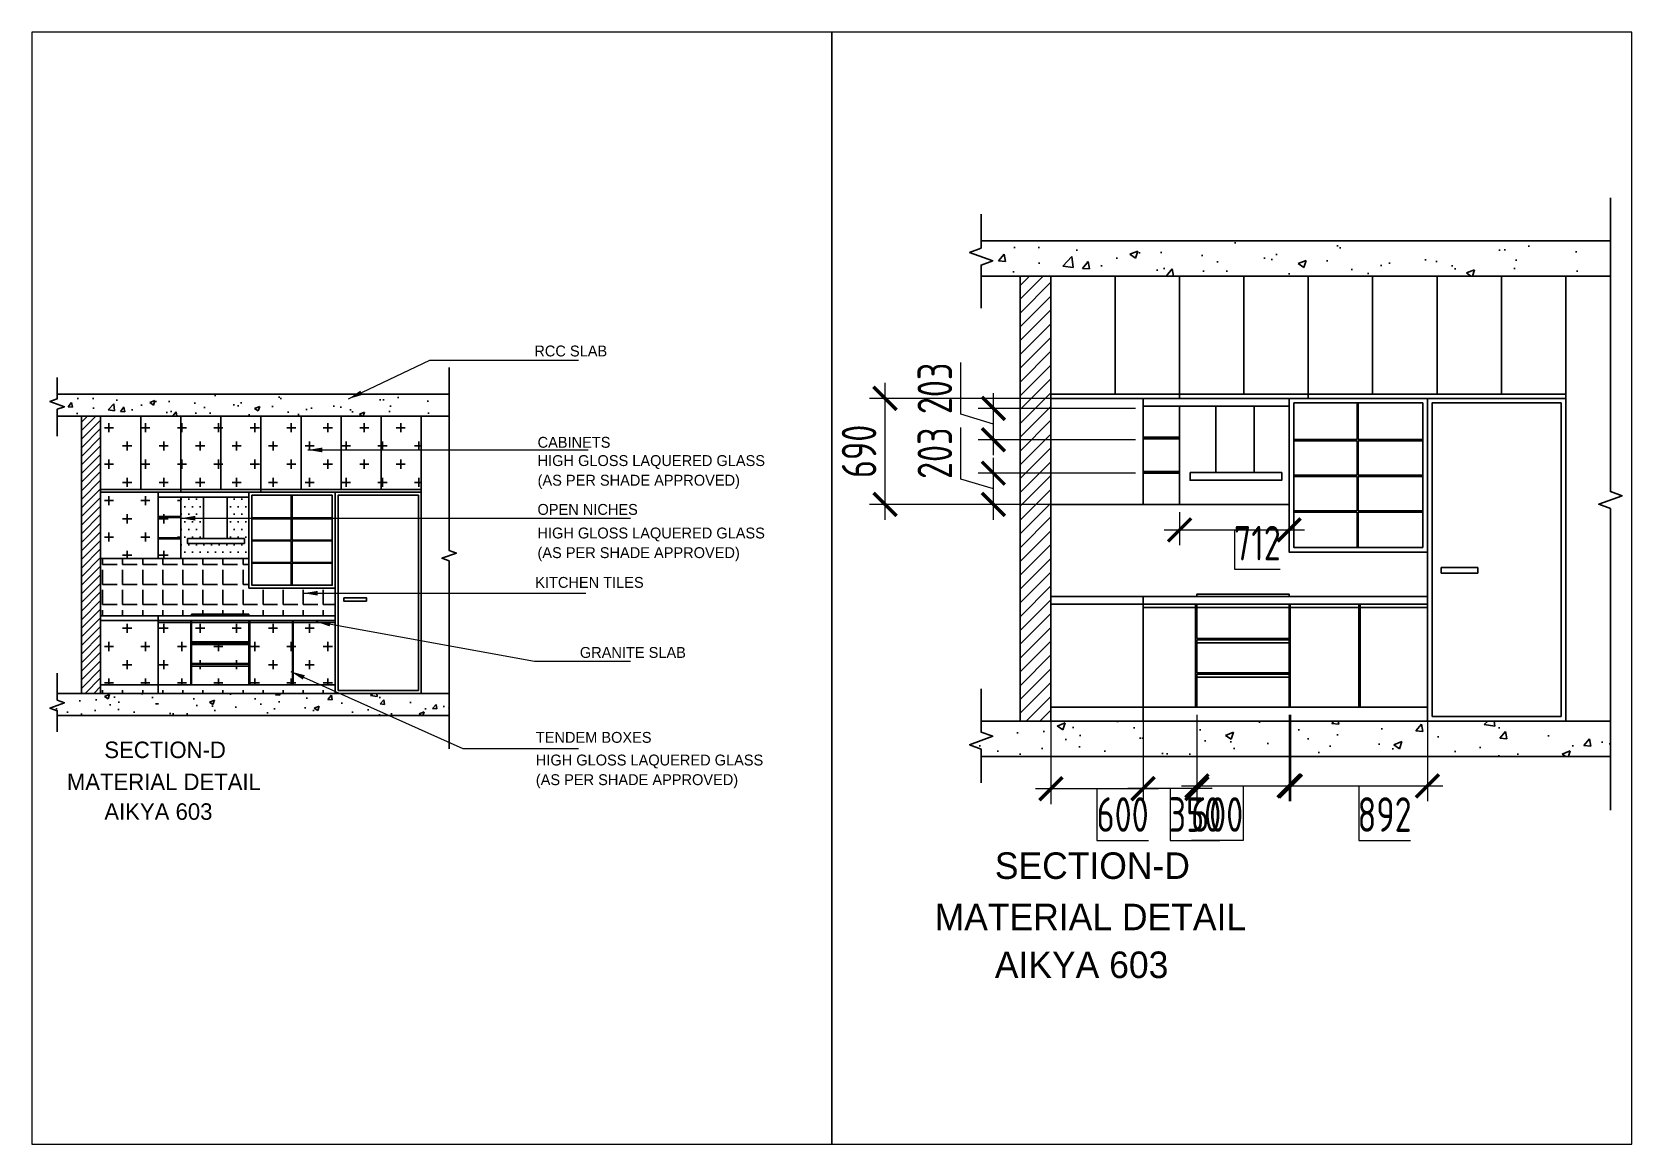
# Paper-space layout 'Layout9' of a CAD drawing. Header units: millimetres. Extents: x 29 to 257, y 20 to 178.
# The model-space entities are those that its viewports show. They can reach past a viewport. Long polylines and large blocks are cut down to what shows.
import ezdxf

# ---------------------------------------------------------------- set-up
doc = ezdxf.new("R2010")
doc.units = ezdxf.units.MM
doc.header["$LTSCALE"] = 10
doc.header["$PDMODE"] = 35
doc.header["$PDSIZE"] = 500
for name, color, linetype in [('07--DIM-1', 1, 'Continuous'), ('A--SPACEREF', 3, 'Continuous'), ('A--TEXT-3', 3, 'Continuous'), ('DIMM-1', 1, 'Continuous')]:
    doc.layers.add(name, color=color, linetype=linetype)
doc.styles.add('ISO', font='isocp2.shx', dxfattribs={"width": 0.8})
doc.dimstyles.new('A-DIM-100', dxfattribs={"dimscale": 100, "dimtxt": 2.25, "dimasz": 1.5, "dimexe": 1, "dimexo": 0.5, "dimgap": 0, "dimtad": 0, "dimdec": 0, "dimzin": 12, "dimdsep": 46, "dimtxsty": 'ISO', "dimblk": 'ARCHTICK', "dimcen": 1, "dimdle": 1, "dimclrd": 8, "dimclre": 8, "dimclrt": 256, "dimadec": 0, "dimazin": 3, "dimtfac": 1, "dimtdec": 0, "dimtmove": 1, "dimatfit": 2, "dimfxl": 1, "dimtvp": 0.75, "dimtolj": 1, "dimtzin": 12, "dimlwd": 18, "dimlwe": 18, "dimarcsym": 0})
pattern_1 = [(0, (-32147.85, -24381.83), (0, 209.55), [152.4, -57.15]), (90, (-32147.85, -24381.83), (-209.55, 1e-14), [152.4, -57.15])]

# ---------------------------------------------------------------- blocks, each defined once
blk = doc.blocks.new('_ArchTick')
at = {"color": 0, "const_width": 0.15}
blk.add_lwpolyline([(-0.5, -0.5), (0.5, 0.5)], dxfattribs=at)
blk = doc.blocks.new('*D318')
at = {"layer": '07--DIM-1', "color": 8, "lineweight": 18}
for p, q in [((6203, -57664), (6203, -58244)), ((6803, -57664), (6803, -58244)), ((6903, -58144), (6103, -58144)), ((6503, -58144), (6503, -58481)), ((6503, -58481), (6838, -58481))]:
    blk.add_line(p, q, dxfattribs=at)
at = {"layer": 'Defpoints', "color": 0}
for p in [(6203, -57614), (6803, -57614), (6203, -58144)]:
    blk.add_point(p, dxfattribs=at)
at = {"layer": '07--DIM-1', "color": 8, "lineweight": 18, "xscale": 150, "yscale": 150, "zscale": 150, "rotation": 180}
blk.add_blockref('_ArchTick', (6203, -58144), dxfattribs=at)
at = {"layer": '07--DIM-1', "color": 8, "lineweight": 18, "xscale": 150, "yscale": 150, "zscale": 150}
blk.add_blockref('_ArchTick', (6803, -58144), dxfattribs=at)
at = {"layer": '07--DIM-1', "insert": (6670, -58312), "char_height": 225, "attachment_point": 5, "style": 'ISO'}
blk.add_mtext('\\A1;600', dxfattribs=at)
blk = doc.blocks.new('*D319')
at = {"layer": '07--DIM-1', "color": 8, "lineweight": 18}
for p, q in [((6803, -57664), (6803, -58243)), ((7153, -57664), (7153, -58243)), ((7253, -58143), (6703, -58143)), ((6978, -58143), (6978, -58481)), ((6978, -58481), (7302, -58481))]:
    blk.add_line(p, q, dxfattribs=at)
at = {"layer": 'Defpoints', "color": 0}
for p in [(6803, -57614), (7153, -57614), (6803, -58143)]:
    blk.add_point(p, dxfattribs=at)
at = {"layer": '07--DIM-1', "color": 8, "lineweight": 18, "xscale": 150, "yscale": 150, "zscale": 150, "rotation": 180}
blk.add_blockref('_ArchTick', (6803, -58143), dxfattribs=at)
at = {"layer": '07--DIM-1', "color": 8, "lineweight": 18, "xscale": 150, "yscale": 150, "zscale": 150}
blk.add_blockref('_ArchTick', (7153, -58143), dxfattribs=at)
at = {"layer": '07--DIM-1', "insert": (7140, -58312), "char_height": 225, "attachment_point": 5, "style": 'ISO'}
blk.add_mtext('\\A1;350', dxfattribs=at)
blk = doc.blocks.new('*D320')
at = {"layer": '07--DIM-1', "color": 8, "lineweight": 18}
for p, q in [((7153, -57664), (7153, -58226)), ((7753, -57664), (7753, -58226)), ((7053, -58126), (7853, -58126)), ((7453, -58126), (7453, -58481)), ((7453, -58481), (7118, -58481))]:
    blk.add_line(p, q, dxfattribs=at)
at = {"layer": 'Defpoints', "color": 0}
for p in [(7153, -57614), (7753, -57614), (7753, -58126)]:
    blk.add_point(p, dxfattribs=at)
at = {"layer": '07--DIM-1', "color": 8, "lineweight": 18, "xscale": 150, "yscale": 150, "zscale": 150, "rotation": 180}
blk.add_blockref('_ArchTick', (7153, -58126), dxfattribs=at)
at = {"layer": '07--DIM-1', "color": 8, "lineweight": 18, "xscale": 150, "yscale": 150, "zscale": 150}
blk.add_blockref('_ArchTick', (7753, -58126), dxfattribs=at)
at = {"layer": '07--DIM-1', "insert": (7285, -58312), "char_height": 225, "attachment_point": 5, "style": 'ISO'}
blk.add_mtext('\\A1;600', dxfattribs=at)
blk = doc.blocks.new('*D321')
at = {"layer": '07--DIM-1', "color": 8, "lineweight": 18}
for p, q in [((7761, -57664), (7761, -58226)), ((8653, -57664), (8653, -58226)), ((7661, -58126), (8753, -58126)), ((8207, -58126), (8207, -58481)), ((8207, -58481), (8542, -58481))]:
    blk.add_line(p, q, dxfattribs=at)
at = {"layer": 'Defpoints', "color": 0}
for p in [(7761, -57614), (8653, -57614), (8653, -58126)]:
    blk.add_point(p, dxfattribs=at)
at = {"layer": '07--DIM-1', "color": 8, "lineweight": 18, "xscale": 150, "yscale": 150, "zscale": 150, "rotation": 180}
blk.add_blockref('_ArchTick', (7761, -58126), dxfattribs=at)
at = {"layer": '07--DIM-1', "color": 8, "lineweight": 18, "xscale": 150, "yscale": 150, "zscale": 150}
blk.add_blockref('_ArchTick', (8653, -58126), dxfattribs=at)
at = {"layer": '07--DIM-1', "insert": (8374, -58312), "char_height": 225, "attachment_point": 5, "style": 'ISO'}
blk.add_mtext('\\A1;892', dxfattribs=at)
blk = doc.blocks.new('*D322')
at = {"layer": '07--DIM-1', "color": 8, "lineweight": 18}
for p, q in [((5617, -56129), (5617, -55793)), ((5829, -56394), (5829, -55991)), ((5829, -56192), (5617, -56129)), ((6753, -56091), (5729, -56091)), ((6753, -56294), (5729, -56294))]:
    blk.add_line(p, q, dxfattribs=at)
at = {"layer": 'Defpoints', "color": 0}
for p in [(5829, -56091), (6803, -56091), (6803, -56294)]:
    blk.add_point(p, dxfattribs=at)
at = {"layer": '07--DIM-1', "color": 8, "lineweight": 18, "xscale": 150, "yscale": 150, "zscale": 150}
for p, rotation in [((5829, -56091), 90), ((5829, -56294), 270)]:
    blk.add_blockref('_ArchTick', p, dxfattribs=dict(at, rotation=rotation))
at = {"layer": '07--DIM-1', "insert": (5448, -55961), "char_height": 225, "attachment_point": 5, "rotation": 90, "style": 'ISO'}
blk.add_mtext('\\A1;203', dxfattribs=at)
blk = doc.blocks.new('*D323')
at = {"layer": '07--DIM-1', "color": 8, "lineweight": 18}
for p, q in [((5617, -55707), (5617, -55371)), ((5829, -55973), (5829, -55570)), ((5829, -55771), (5617, -55707)), ((6753, -55670), (5729, -55670)), ((6753, -55873), (5729, -55873))]:
    blk.add_line(p, q, dxfattribs=at)
at = {"layer": 'Defpoints', "color": 0}
for p in [(5829, -55670), (6803, -55670), (6803, -55873)]:
    blk.add_point(p, dxfattribs=at)
at = {"layer": '07--DIM-1', "color": 8, "lineweight": 18, "xscale": 150, "yscale": 150, "zscale": 150}
for p, rotation in [((5829, -55670), 90), ((5829, -55873), 270)]:
    blk.add_blockref('_ArchTick', p, dxfattribs=dict(at, rotation=rotation))
at = {"layer": '07--DIM-1', "insert": (5448, -55539), "char_height": 225, "attachment_point": 5, "rotation": 90, "style": 'ISO'}
blk.add_mtext('\\A1;203', dxfattribs=at)
blk = doc.blocks.new('*D324')
at = {"layer": '07--DIM-1', "color": 8, "lineweight": 18}
for p, q in [((5124, -56394), (5124, -55504)), ((6753, -55604), (5024, -55604)), ((6753, -56294), (5024, -56294))]:
    blk.add_line(p, q, dxfattribs=at)
at = {"layer": 'Defpoints', "color": 0}
for p in [(5124, -55604), (6803, -55604), (6803, -56294)]:
    blk.add_point(p, dxfattribs=at)
at = {"layer": '07--DIM-1', "color": 8, "lineweight": 18, "xscale": 150, "yscale": 150, "zscale": 150}
for p, rotation in [((5124, -55604), 90), ((5124, -56294), 270)]:
    blk.add_blockref('_ArchTick', p, dxfattribs=dict(at, rotation=rotation))
at = {"layer": '07--DIM-1', "insert": (4955, -55949), "char_height": 225, "attachment_point": 5, "rotation": 90, "style": 'ISO'}
blk.add_mtext('\\A1;690', dxfattribs=at)
blk = doc.blocks.new('*D325')
at = {"layer": '07--DIM-1', "color": 8, "lineweight": 18}
for p, q in [((7040, -56344), (7040, -56560)), ((7753, -56344), (7753, -56560)), ((6940, -56460), (7853, -56460)), ((7397, -56460), (7397, -56715)), ((7397, -56715), (7695, -56715))]:
    blk.add_line(p, q, dxfattribs=at)
at = {"layer": 'Defpoints', "color": 0}
for p in [(7040, -56294), (7753, -56294), (7753, -56460)]:
    blk.add_point(p, dxfattribs=at)
at = {"layer": '07--DIM-1', "color": 8, "lineweight": 18, "xscale": 150, "yscale": 150, "zscale": 150, "rotation": 180}
blk.add_blockref('_ArchTick', (7040, -56460), dxfattribs=at)
at = {"layer": '07--DIM-1', "color": 8, "lineweight": 18, "xscale": 150, "yscale": 150, "zscale": 150}
blk.add_blockref('_ArchTick', (7753, -56460), dxfattribs=at)
at = {"layer": '07--DIM-1', "insert": (7546, -56546), "char_height": 225, "attachment_point": 5, "style": 'ISO'}
blk.add_mtext('\\A1;712', dxfattribs=at)

msp = doc.modelspace()

# ---------------------------------------------------------------- hatches: boundary and pattern name
h = msp.add_hatch()
h.set_pattern_fill('AR-CONC', color=256, scale=3, style=0)
h.set_pattern_definition([(50, (-32147.85, -24381.83), (546.554, -47.817), [57.15, -628.65]), (355, (-32147.85, -24381.83), (-105.7285, 573.17), [45.72, -502.92]), (100.451, (-32102.3, -24385.8), (440.8275, 525.35), [48.57, -534.27]), (46.1842, (-32147.85, -24229.4), (813.237, -126.127), [85.725, -942.975]), (96.6356, (-32080.1, -24239.94), (712.213, 742.277), [72.855, -801.405]), (351.184, (-32147.85, -24229.4), (712.214, 742.275), [68.58, -754.38]), (21, (-32071.65, -24267.53), (454.8446, -306.7966), [57.15, -628.65]), (326, (-32071.65, -24267.53), (185.406, 552.564), [45.72, -502.92]), (71.4514, (-32033.75, -24293.1), (640.2495, 245.7686), [48.57, -534.27]), (37.5, (-32147.85, -24381.83), (9.2658, 253.6651), [0, -496.824, 0, -510.54, 0, -504.825]), (7.5, (-32147.85, -24381.83), (200.459, 300.5417), [0, -291.084, 0, -485.394, 0, -192.405]), (327.5, (-32317.78, -24381.83), (406.7718, -17.1862), [0, -190.5, 0, -594.36, 0, -788.67]), (317.5, (-32393.98, -24381.83), (444.3875, 76.2795), [0, -247.65, 0, -394.716, 0, -560.07])])
h.paths.add_polyline_path([(-3666.8, -46831.6), (-3515.2, -46776.4), (-3591, -46748.8), (-3591, -46701.8), (-7685, -46701.8), (-7685, -46748.8), (-7760.8, -46776.4), (-7609.1, -46831.6), (-7685, -46859.2), (-7685, -46930.4), (-3591, -46930.4), (-3591, -46859.2)])
h.paths.add_polyline_path([(-3591, -50057.6), (-3591, -49952.8), (-3666.8, -49925.2), (-3591, -49897.6), (-3591, -49826.4), (-7685, -49826.4), (-7685, -49897.6), (-7609.1, -49925.2), (-7760.8, -49980.4), (-7685, -50008), (-7685, -50057.6)])
h = msp.add_hatch()
h.set_pattern_fill('ANSI31', color=256, scale=20, style=0)
h.set_pattern_definition([(45, (-32147.853, -24381.833), (-44.90128, 44.90128), [])])
h.paths.add_polyline_path([(-7431.8, -49826.4), (-7231.8, -49826.4), (-7231.8, -46930.4), (-7431.8, -46930.4)])
h = msp.add_hatch()
h.set_pattern_fill('CROSS', color=256, scale=30, style=0)
h.set_pattern_definition([(0, (-32147.85, -24381.83), (190.5, 190.5), [95.25, -285.75]), (90, (-32100.23, -24429.46), (-190.5, 190.5), [95.25, -285.75])])
h.paths.add_polyline_path([(-7231.8, -47698.4), (-6813, -47698.4), (-6813, -46930.4), (-7231.8, -46930.4)])
h.paths.add_polyline_path([(-6813, -47698.4), (-6394.3, -47698.4), (-6394.3, -46930.4), (-6813, -46930.4)])
h.paths.add_polyline_path([(-5975.5, -46930.4), (-6394.3, -46930.4), (-6394.3, -47698.4), (-5975.5, -47698.4)])
h.paths.add_polyline_path([(-5556.8, -46930.4), (-5975.5, -46930.4), (-5975.5, -47698.4), (-5556.8, -47698.4)])
h.paths.add_polyline_path([(-5556.8, -47698.4), (-5138, -47698.4), (-5138, -46930.4), (-5556.8, -46930.4)])
h.paths.add_polyline_path([(-5138, -47698.4), (-4719.3, -47698.4), (-4719.3, -46930.4), (-5138, -46930.4)])
h.paths.add_polyline_path([(-4300.5, -46930.4), (-4719.3, -46930.4), (-4719.3, -47698.4), (-4300.5, -47698.4)])
h.paths.add_polyline_path([(-4300.5, -47698.4), (-3881.8, -47698.4), (-3881.8, -46930.4), (-4300.5, -46930.4)])
h.paths.add_polyline_path([(-6631.8, -49066.4), (-7231.8, -49066.4), (-7231.8, -49736.4), (-6631.8, -49736.4)])
h.paths.add_polyline_path([(-6631.8, -49736.4), (-6289.8, -49736.4), (-6289.8, -49086.4), (-6631.8, -49086.4)])
h.paths.add_polyline_path([(-5681.8, -49736.4), (-5681.8, -49541.1), (-6281.8, -49541.1), (-6281.8, -49736.4)])
h.paths.add_polyline_path([(-5681.8, -49513.1), (-5681.8, -49317.7), (-6281.8, -49317.7), (-6281.8, -49513.1)])
h.paths.add_polyline_path([(-6281.8, -49086.4), (-6281.8, -49289.7), (-5681.8, -49289.7), (-5681.8, -49086.4)])
h.paths.add_polyline_path([(-5227.8, -49086.4), (-5673.8, -49086.4), (-5673.8, -49736.4), (-5227.8, -49736.4)])
h.paths.add_polyline_path([(-4781.8, -49086.4), (-5219.8, -49086.4), (-5219.8, -49736.4), (-4781.8, -49736.4)])
h.paths.add_polyline_path([(-6631.8, -47726.4), (-7231.8, -47726.4), (-7231.8, -48416.4), (-6631.8, -48416.4)])
h.paths.add_polyline_path([(-6631.8, -48213.1), (-6631.8, -48416.4), (-6393.9, -48416.4), (-6393.9, -48213.1)])
h.paths.add_polyline_path([(-6393.9, -48203.1), (-6393.9, -47989.7), (-6631.8, -47989.7), (-6631.8, -48203.1)])
h.paths.add_polyline_path([(-6393.9, -47776.4), (-6631.8, -47776.4), (-6631.8, -47979.7), (-6393.9, -47979.7)])
h = msp.add_hatch()
h.set_pattern_fill('DOTS', color=256, scale=50, style=0)
h.set_pattern_definition([(0, (-32147.85, -24381.83), (39.6875, 79.375), [0, -79.375])])
h.paths.add_polyline_path([(-6158.5, -47776.4), (-6393.9, -47776.4), (-6393.9, -48416.4), (-5681.8, -48416.4), (-5681.8, -47776.4), (-5909.4, -47776.4), (-5909.4, -48209.6), (-5729.6, -48209.6), (-5729.6, -48259.6), (-6325.4, -48259.6), (-6325.4, -48209.6), (-6158.5, -48209.6)])
h = msp.add_hatch()
h.set_pattern_fill('ANGLE', color=256, scale=30, style=0)
h.set_pattern_definition(pattern_1)
h.paths.add_polyline_path([(-6631.8, -48416.4), (-7231.8, -48416.4), (-7231.8, -49016.4), (-6281.8, -49016.4), (-6281.8, -49000.4), (-5681.8, -49000.4), (-5681.8, -49016.4), (-4781.8, -49016.4), (-4781.8, -48726.4), (-5681.8, -48726.4), (-5681.8, -48416.4)])
h = msp.add_hatch()
h.set_pattern_fill('ANGLE', color=256, scale=30, style=0)
h.set_pattern_definition(pattern_1)
h.paths.add_polyline_path([(-4781.8, -49826.4), (-4781.8, -49736.4), (-6631.8, -49736.4), (-6631.8, -49826.4)])
h.paths.add_polyline_path([(-7231.8, -49736.4), (-7231.8, -49826.4), (-6631.8, -49826.4), (-6631.8, -49736.4)])
h = msp.add_hatch()
h.set_pattern_fill('AR-CONC', color=256, scale=3, style=0)
h.set_pattern_definition([(50, (-18713.45, -32259.44), (546.554, -47.817), [57.15, -628.65]), (355, (-18713.45, -32259.44), (-105.7285, 573.17), [45.72, -502.92]), (100.451, (-18667.9, -32263.4), (440.8275, 525.35), [48.57, -534.27]), (46.1842, (-18713.45, -32107.04), (813.237, -126.127), [85.725, -942.975]), (96.6356, (-18645.7, -32117.55), (712.213, 742.277), [72.855, -801.405]), (351.184, (-18713.45, -32107), (712.214, 742.275), [68.58, -754.38]), (21, (-18637.25, -32145.14), (454.8446, -306.7966), [57.15, -628.65]), (326, (-18637.25, -32145.14), (185.406, 552.564), [45.72, -502.92]), (71.4514, (-18599.35, -32170.7), (640.2495, 245.7686), [48.57, -534.27]), (37.5, (-18713.45, -32259.44), (9.2658, 253.6651), [0, -496.824, 0, -510.54, 0, -504.825]), (7.5, (-18713.45, -32259.44), (200.459, 300.5417), [0, -291.084, 0, -485.394, 0, -192.405]), (327.5, (-18883.38, -32259.44), (406.7718, -17.1862), [0, -190.5, 0, -594.36, 0, -788.67]), (317.5, (-18959.58, -32259.44), (444.3875, 76.2795), [0, -247.65, 0, -394.716, 0, -560.07])])
h.paths.add_polyline_path([(9767.6, -54709.2), (9919.2, -54654), (9843.4, -54626.4), (9843.4, -54579.4), (5749.4, -54579.4), (5749.4, -54626.4), (5673.6, -54654), (5825.3, -54709.2), (5749.4, -54736.8), (5749.4, -54808), (9843.4, -54808), (9843.4, -54736.8)])
h.paths.add_polyline_path([(9843.4, -57935.2), (9843.4, -57830.4), (9767.6, -57802.8), (9843.4, -57775.2), (9843.4, -57704), (5749.4, -57704), (5749.4, -57775.2), (5825.3, -57802.8), (5673.6, -57858), (5749.4, -57885.6), (5749.4, -57935.2)])
h = msp.add_hatch()
h.set_pattern_fill('ANSI31', color=256, scale=20, style=0)
h.set_pattern_definition([(45, (-18713.45, -32259.44), (-44.90128, 44.90128), [])])
h.paths.add_polyline_path([(6002.6, -57704), (6202.6, -57704), (6202.6, -54808), (6002.6, -54808)])

# ---------------------------------------------------------------- linework, layer by layer
for p, q in [((-3591, -46701.8, 0), (-7685, -46701.8, 0)), ((-3591, -46930.4, 0), (-7685, -46930.4, 0)), ((-7431.8, -49826.4, 0), (-7431.8, -46930.4, 0)), ((-7231.8, -49826.4, 0), (-7231.8, -46930.4, 0)), ((-6813, -47698.4, 0), (-6813, -46930.4, 0)), ((-6394.3, -47726.4, 0), (-6394.3, -46930.4, 0)), ((-5975.5, -47698.4, 0), (-5975.5, -46930.4, 0)), ((-5556.8, -47726.4, 0), (-5556.8, -46930.4, 0)), ((-5138, -47698.4, 0), (-5138, -46930.4, 0)), ((-4719.3, -47698.4, 0), (-4719.3, -46930.4, 0)), ((-4300.5, -47698.4, 0), (-4300.5, -46930.4, 0)), ((-3881.8, -49826.4, 0), (-3881.8, -46930.4, 0)), ((-7231.8, -47698.4, 0), (-3881.8, -47698.4, 0)), ((-7231.8, -47726.4, 0), (-4781.8, -47726.4, 0)), ((-6631.8, -48416.4, 0), (-6631.8, -47726.4, 0)), ((-5681.8, -48726.4, 0), (-5681.8, -47726.4, 0)), ((-4781.8, -47726.4, 0), (-3881.8, -47726.4, 0)), ((-6631.8, -47776.4, 0), (-5681.8, -47776.4, 0)), ((-6393.9, -47776.4, 0), (-6393.9, -48416.4, 0)), ((-5239.8, -47994.6, 0), (-5239.8, -47756.4, 0)), ((-5231.8, -47994.6, 0), (-5231.8, -47756.4, 0)), ((-6393.9, -47979.7, 0), (-6631.8, -47979.7, 0)), ((-6393.9, -47989.7, 0), (-6631.8, -47989.7, 0)), ((-5651.8, -47994.6, 0), (-5239.8, -47994.6, 0)), ((-5651.8, -48002.6, 0), (-5239.8, -48002.6, 0)), ((-5239.8, -48226.4, 0), (-5239.8, -48002.6, 0)), ((-5231.8, -47994.6, 0), (-4811.8, -47994.6, 0)), ((-5231.8, -48226.4, 0), (-5231.8, -48002.6, 0)), ((-5231.8, -48002.6, 0), (-4811.8, -48002.6, 0)), ((-6393.9, -48203.1, 0), (-6631.8, -48203.1, 0)), ((-6393.9, -48213.1, 0), (-6631.8, -48213.1, 0)), ((-6393.9, -48416.4, 0), (-6393.9, -48203.1, 0)), ((-5651.8, -48226.4, 0), (-5239.8, -48226.4, 0)), ((-5651.8, -48234.4, 0), (-5239.8, -48234.4, 0)), ((-5239.8, -48458.9, 0), (-5239.8, -48234.4, 0)), ((-5231.8, -48226.4, 0), (-4811.8, -48226.4, 0)), ((-5231.8, -48458.9, 0), (-5231.8, -48234.4, 0)), ((-5231.8, -48234.4, 0), (-4811.8, -48234.4, 0)), ((-7231.8, -48416.4, 0), (-6631.8, -48416.4, 0)), ((-6631.8, -48416.4, 0), (-5681.8, -48416.4, 0)), ((-5651.8, -48458.9, 0), (-5239.8, -48458.9, 0)), ((-5231.8, -48458.9, 0), (-4811.8, -48458.9, 0)), ((-5651.8, -48466.9, 0), (-5239.8, -48466.9, 0)), ((-5239.8, -48696.4, 0), (-5239.8, -48466.9, 0)), ((-5231.8, -48696.4, 0), (-5231.8, -48466.9, 0)), ((-5231.8, -48466.9, 0), (-4811.8, -48466.9, 0)), ((-5681.8, -48726.4, 0), (-4781.8, -48726.4, 0)), ((-7231.8, -49016.4, 0), (-4781.8, -49016.4, 0)), ((-7231.8, -49066.4, 0), (-4781.8, -49066.4, 0)), ((-6631.8, -49826.4, 0), (-6631.8, -49016.4, 0)), ((-6289.8, -49066.4, 0), (-6289.8, -49736.4, 0)), ((-6281.8, -49066.4, 0), (-6281.8, -49289.7, 0)), ((-5681.8, -49066.4, 0), (-5681.8, -49289.7, 0)), ((-5673.8, -49066.4, 0), (-5673.8, -49736.4, 0)), ((-5673.8, -49066.4, 0), (-4781.8, -49066.4, 0)), ((-5227.8, -49066.4, 0), (-5227.8, -49736.4, 0)), ((-5219.8, -49066.4, 0), (-5219.8, -49736.4, 0)), ((-6631.8, -49086.4, 0), (-6289.8, -49086.4, 0)), ((-6281.8, -49086.4, 0), (-5681.8, -49086.4, 0)), ((-5673.8, -49086.4, 0), (-5227.8, -49086.4, 0)), ((-5219.8, -49086.4, 0), (-4781.8, -49086.4, 0)), ((-6281.8, -49289.7, 0), (-5681.8, -49289.7, 0)), ((-6281.8, -49297.7, 0), (-6281.8, -49513.1, 0)), ((-6281.8, -49297.7, 0), (-5681.8, -49297.7, 0)), ((-6281.8, -49317.7, 0), (-5681.8, -49317.7, 0)), ((-5681.8, -49297.7, 0), (-5681.8, -49513.1, 0)), ((-6281.8, -49513.1, 0), (-5681.8, -49513.1, 0)), ((-6281.8, -49521.1, 0), (-6281.8, -49736.4, 0)), ((-6281.8, -49521.1, 0), (-5681.8, -49521.1, 0)), ((-6281.8, -49541.1, 0), (-5681.8, -49541.1, 0)), ((-5681.8, -49521.1, 0), (-5681.8, -49736.4, 0)), ((-7231.8, -49736.4, 0), (-4781.8, -49736.4, 0)), ((-3591, -49826.4, 0), (-7685, -49826.4, 0)), ((-3591, -50057.6, 0), (-7685, -50057.6, 0)), ((9843.4, -54579.4), (5749.4, -54579.4)), ((9843.4, -54808), (5749.4, -54808)), ((6002.6, -57704), (6002.6, -54808)), ((6202.6, -57704), (6202.6, -54808)), ((6621.4, -55576), (6621.4, -54808)), ((7040.1, -55604), (7040.1, -54808)), ((7458.9, -55576), (7458.9, -54808)), ((7877.6, -55604), (7877.6, -54808)), ((8296.4, -55576), (8296.4, -54808)), ((8715.1, -55576), (8715.1, -54808)), ((9133.9, -55576), (9133.9, -54808)), ((9552.6, -57704), (9552.6, -54808)), ((6202.6, -55576), (9552.6, -55576)), ((6202.6, -55604), (8652.6, -55604)), ((6802.6, -56294), (6802.6, -55604)), ((7752.6, -56604), (7752.6, -55604)), ((8652.6, -55604), (9552.6, -55604)), ((6802.6, -55654), (7752.6, -55654)), ((7040.5, -55654), (7040.5, -56294)), ((8194.6, -55872.2), (8194.6, -55634)), ((8202.6, -55872.2), (8202.6, -55634)), ((7040.5, -55857.3), (6802.6, -55857.3)), ((7040.5, -55867.3), (6802.6, -55867.3)), ((7782.6, -55872.2), (8194.6, -55872.2)), ((7782.6, -55880.2), (8194.6, -55880.2)), ((8194.6, -56104), (8194.6, -55880.2)), ((8202.6, -55872.2), (8622.6, -55872.2)), ((8202.6, -56104), (8202.6, -55880.2)), ((8202.6, -55880.2), (8622.6, -55880.2)), ((7040.5, -56080.7), (6802.6, -56080.7)), ((7040.5, -56090.7), (6802.6, -56090.7)), ((7040.5, -56294), (7040.5, -56080.7)), ((7782.6, -56104), (8194.6, -56104)), ((7782.6, -56112), (8194.6, -56112)), ((8194.6, -56336.5), (8194.6, -56112)), ((8202.6, -56104), (8622.6, -56104)), ((8202.6, -56336.5), (8202.6, -56112)), ((8202.6, -56112), (8622.6, -56112)), ((6202.6, -56294), (6802.6, -56294)), ((6802.6, -56294), (7752.6, -56294)), ((7782.6, -56336.5), (8194.6, -56336.5)), ((8202.6, -56336.5), (8622.6, -56336.5)), ((7782.6, -56344.5), (8194.6, -56344.5)), ((8194.6, -56574), (8194.6, -56344.5)), ((8202.6, -56574), (8202.6, -56344.5)), ((8202.6, -56344.5), (8622.6, -56344.5)), ((7752.6, -56604), (8652.6, -56604)), ((6202.6, -56894), (8652.6, -56894)), ((6202.6, -56944), (8652.6, -56944)), ((6802.6, -57704), (6802.6, -56894)), ((7144.6, -56944), (7144.6, -57614)), ((7152.6, -56944), (7152.6, -57167.3)), ((7752.6, -56944), (7752.6, -57167.3)), ((7760.6, -56944), (7760.6, -57614)), ((7760.6, -56944), (8652.6, -56944)), ((8206.6, -56944), (8206.6, -57614)), ((8214.6, -56944), (8214.6, -57614)), ((6802.6, -56964), (7144.6, -56964)), ((7152.6, -56964), (7752.6, -56964)), ((7760.6, -56964), (8206.6, -56964)), ((8214.6, -56964), (8652.6, -56964)), ((7152.6, -57167.3), (7752.6, -57167.3)), ((7152.6, -57175.3), (7152.6, -57390.7)), ((7152.6, -57175.3), (7752.6, -57175.3)), ((7152.6, -57195.3), (7752.6, -57195.3)), ((7752.6, -57175.3), (7752.6, -57390.7)), ((7152.6, -57390.7), (7752.6, -57390.7)), ((7152.6, -57398.7), (7152.6, -57614)), ((7152.6, -57398.7), (7752.6, -57398.7)), ((7152.6, -57418.7), (7752.6, -57418.7)), ((7752.6, -57398.7), (7752.6, -57614)), ((6202.6, -57614), (8652.6, -57614)), ((9843.4, -57704), (5749.4, -57704)), ((9843.4, -57935.2), (5749.4, -57935.2))]:
    msp.add_line(p, q)
at = {"linetype": 'Continuous', "elevation": 0}
for points in [[(-3591, -46420.7), (-3591, -48332.8), (-3515.2, -48360.4), (-3666.8, -48415.6), (-3591, -48443.2), (-3591, -50405)], [(-7685, -46528), (-7685, -46748.8), (-7760.8, -46776.4), (-7609.1, -46831.6), (-7685, -46859.2), (-7685, -47139.9)], [(-7685, -50228.8), (-7685, -50008), (-7760.8, -49980.4), (-7609.1, -49925.2), (-7685, -49897.6), (-7685, -49617)]]:
    msp.add_lwpolyline(points, dxfattribs=at)
at = {"elevation": 0}
for points in [[(-5681.8, -47726.4), (-4781.8, -47726.4), (-4781.8, -48726.4), (-5681.8, -48726.4)], [(-4781.8, -49826.4), (-3881.8, -49826.4), (-3881.8, -47726.4), (-4781.8, -47726.4)], [(-6158.5, -47776.4), (-5909.4, -47776.4), (-5909.4, -48209.6), (-6158.5, -48209.6)], [(-5651.8, -47756.4), (-4811.8, -47756.4), (-4811.8, -48696.4), (-5651.8, -48696.4)], [(-4751.8, -49796.4), (-3911.8, -49796.4), (-3911.8, -47756.4), (-4751.8, -47756.4)], [(-6325.4, -48209.6), (-5729.6, -48209.6), (-5729.6, -48259.6), (-6325.4, -48259.6)], [(-4691.5, -48827.2), (-4454.4, -48827.2), (-4454.4, -48863.3), (-4691.5, -48863.3)], [(-6281.8, -49016.4), (-5681.8, -49016.4), (-5681.8, -49000.4), (-6281.8, -49000.4)]]:
    msp.add_lwpolyline(points, close=True, dxfattribs=at)
at = {"linetype": 'Continuous'}
for points in [[(9843.4, -54298.3), (9843.4, -56210.4), (9919.2, -56238), (9767.6, -56293.2), (9843.4, -56320.8), (9843.4, -58282.6)], [(5749.4, -54405.6), (5749.4, -54626.4), (5673.6, -54654), (5825.3, -54709.2), (5749.4, -54736.8), (5749.4, -55017.5)], [(5749.4, -58106.4), (5749.4, -57885.6), (5673.6, -57858), (5825.3, -57802.8), (5749.4, -57775.2), (5749.4, -57494.6)]]:
    msp.add_lwpolyline(points, dxfattribs=at)
for points in [[(7752.6, -55604), (8652.6, -55604), (8652.6, -56604), (7752.6, -56604)], [(8652.6, -57704), (9552.6, -57704), (9552.6, -55604), (8652.6, -55604)], [(7275.9, -55654), (7525, -55654), (7525, -56087.2), (7275.9, -56087.2)], [(7782.6, -55634), (8622.6, -55634), (8622.6, -56574), (7782.6, -56574)], [(8682.6, -57674), (9522.6, -57674), (9522.6, -55634), (8682.6, -55634)], [(7109, -56087.2), (7704.9, -56087.2), (7704.9, -56137.2), (7109, -56137.2)], [(8742.9, -56704.8), (8980, -56704.8), (8980, -56740.9), (8742.9, -56740.9)], [(7152.6, -56894), (7752.6, -56894), (7752.6, -56878), (7152.6, -56878)]]:
    msp.add_lwpolyline(points, close=True)

# ---------------------------------------------------------------- texts
at = {"layer": 'A--SPACEREF'}
for s, height, p in [('RCC SLAB', 113.76, (-2701.1, -46306.7)), ('CABINETS', 113.76, (-2667, -47260.7)), ('HIGH GLOSS LAQUERED GLASS', 113.758, (-2667, -47451.8)), ('(AS PER SHADE APPROVED)', 113.758, (-2667, -47657)), ('OPEN NICHES', 113.758, (-2668.3, -47961.8)), ('HIGH GLOSS LAQUERED GLASS', 113.758, (-2668.3, -48208.3)), ('(AS PER SHADE APPROVED)', 113.758, (-2668.3, -48413.6)), ('KITCHEN TILES', 113.758, (-2691.4, -48724.3)), ('GRANITE SLAB', 113.758, (-2225.5, -49456.2)), ('TENDEM BOXES', 113.758, (-2685.5, -50343.4)), ('HIGH GLOSS LAQUERED GLASS', 113.758, (-2685.5, -50580.1)), ('(AS PER SHADE APPROVED)', 113.758, (-2685.5, -50785.3))]:
    msp.add_text(s, height=height, dxfattribs=at).set_placement(p)
at = {"layer": 'A--TEXT-3'}
for s, height, p in [('SECTION-D', 172.62, (-7192.8, -50502.9, 0)), ('MATERIAL DETAIL', 172.617, (-7584.2, -50836.7, 0)), ('AIKYA 603', 172.62, (-7192.8, -51147.9, 0))]:
    msp.add_text(s, height=height, dxfattribs=at).set_placement(p)
at = {"layer": 'DIMM-1'}
for s, height, p in [('SECTION-D', 172.62, (5838.2, -58730.8)), ('MATERIAL DETAIL', 172.617, (5446.8, -59064.7)), ('AIKYA 603', 172.62, (5838.2, -59375.8))]:
    msp.add_text(s, height=height, dxfattribs=at).set_placement(p)

# ---------------------------------------------------------------- dimensions: what is measured, and where the dimension line sits
at = {"layer": '07--DIM-1'}
for base, p1, p2, picture, middle in [((5829.4, -55669.6), (6802.6, -55872.9), (6802.6, -55669.6), '*D323', (5448.1, -55707.5)), ((5123.8, -55604), (6802.6, -56294), (6802.6, -55604), '*D324', (4955, -55949)), ((5829.4, -56090.7), (6802.6, -56294), (6802.6, -56090.7), '*D322', (5448.1, -56128.6))]:
    dim = msp.add_linear_dim(base=base, p1=p1, p2=p2, angle=90, dimstyle='A-DIM-100', dxfattribs=at)
    dim.commit()
    dim.dimension.update_dxf_attribs({"geometry": picture, "text_midpoint": middle})
for base, p1, p2, picture, middle in [((7752.6, -56460), (7040.5, -56294), (7752.6, -56294), '*D325', (7396.5, -56715.1)), ((6202.6, -58143.9), (6802.6, -57614), (6202.6, -57614), '*D318', (6502.6, -58480.9)), ((6802.6, -58142.7), (7152.6, -57614), (6802.6, -57614), '*D319', (6977.6, -58480.9)), ((7752.6, -58126.2), (7152.6, -57614), (7752.6, -57614), '*D320', (7452.6, -58480.9)), ((8652.6, -58126.2), (7760.6, -57614), (8652.6, -57614), '*D321', (8206.6, -58480.9))]:
    dim = msp.add_linear_dim(base=base, p1=p1, p2=p2, dimstyle='A-DIM-100', dxfattribs=at)
    dim.commit()
    dim.dimension.update_dxf_attribs({"geometry": picture, "text_midpoint": middle, "dimtype": 160})

# ---------------------------------------------------------------- leaders
for points, override in [([(-4644.1, -46751.1), (-3793.4, -46344.8), (-2238.7, -46344.8)], {"dimgap": 0, "dimtad": 0, "dimfxl": 0.18}), ([(-5066.4, -47283.7), (-2139.3, -47283.7)], {"dimgap": 0, "dimtad": 0, "dimfxl": 0.18}), ([(-6393.9, -47997.2), (-1697.8, -47997.2)], {"dimgap": 0, "dimtad": 0, "dimfxl": 0.18}), ([(-5113.3, -48780.5), (-2163.7, -48780.5)], {"dimgap": 0, "dimtad": 0, "dimfxl": 0.18}), ([(-4981.8, -49076.9), (-2701.1, -49490.1), (-1697.8, -49490.1)], {"dimgap": 0, "dimtad": 0, "dimfxl": 0.18}), ([(-5246, -49598.7), (-3447.3, -50401.9), (-2238.7, -50401.9)], {"dimfxl": 0.18})]:
    msp.add_leader(points, dimstyle='A-DIM-100', override=override)

psp = doc.layouts.new('Layout9')

# ---------------------------------------------------------------- viewports
at = {"layer": '0'}
psp.add_viewport(center=(85.55, 99.11), size=(114.07, 158.581), view_center_point=(-16139.63, -92593.39), view_height=9515.933, dxfattribs=at)
for center, view_center_point, view_height, status in [((85.55, 99.11), (-3770.41, -48726.16), 11617.46, 4), ((199.62, 99.11), (-8050.98, -92889.11), 7107.287, 3), ((199.62, 99.11), (7381.07, -56838.1), 7235.419, 5)]:
    psp.add_viewport(center=center, size=(114.07, 158.581), view_center_point=view_center_point, view_height=view_height, status=status, dxfattribs=at)

doc.saveas('drawing.dxf')
